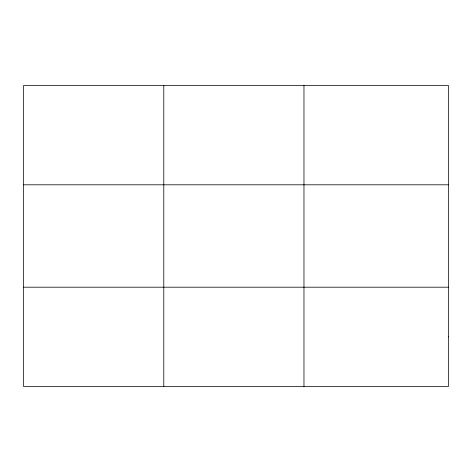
<?xml version="1.0" encoding="UTF-8"?>
<svg xmlns="http://www.w3.org/2000/svg" width="472" height="472" viewBox="0 0 472 472"><rect width="100%" height="100%" fill="white"/><g stroke="black" fill="none" stroke-linecap="round" stroke-linejoin="round"><path stroke-width="0.71" d="M163.784 85.42L163.784 386.58M303.968 85.42L303.968 386.58M23.6 184.806L448.4 184.806M23.6 287.194L448.4 287.194M448.4 336.89L448.4 386.58L23.6 386.58L23.6 85.42L448.4 85.42L448.4 336.89"/></g></svg>
